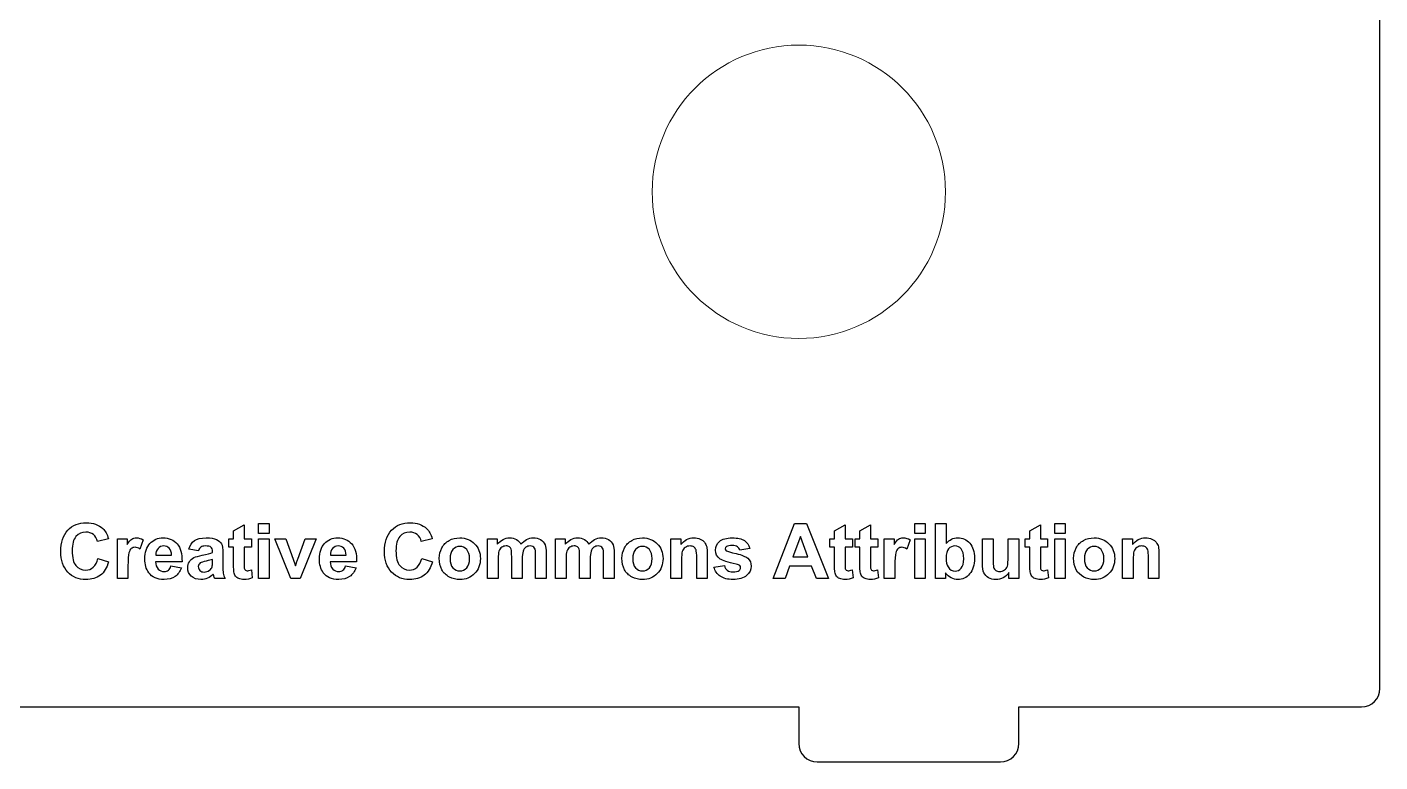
# Model space of a CAD drawing. Header units: millimetres. Extents: x 0 to 173, y 0 to 134.
# Drawn here: x 99 to 172.8, y 36 to 76.1 of the extents above; entities that cross this region are included whole.
import ezdxf

# ---------------------------------------------------------------- set-up
doc = ezdxf.new("R2010")
doc.units = ezdxf.units.MM
doc.layers.get('0').update_dxf_attribs({"linetype": 'CONTINUOUS', "true_color": 0xffffff})
doc.layers.add('connector cutout', color=1, linetype='CONTINUOUS', lineweight=13, true_color=0xff0000)
doc.layers.add('text', color=2, linetype='CONTINUOUS', true_color=0xffff00)

msp = doc.modelspace()

# ---------------------------------------------------------------- linework, layer by layer
at = {"lineweight": -3}
for p, q in [((172.8, 40), (172.8, 94.2)), ((94, 39), (141.1, 39)), ((141.1, 39), (141.1, 37)), ((153.1, 37), (153.1, 39)), ((153.1, 39), (171.8, 39)), ((142.1, 36), (152.1, 36))]:
    msp.add_line(p, q, dxfattribs=at)
for centre, start, end in [((171.8, 40), 270, 0), ((142.1, 37), 180, 270), ((152.1, 37), 270, 0)]:
    msp.add_arc(centre, 1, start, end, dxfattribs=at)
at = {"layer": 'connector cutout'}
msp.add_circle((141.1, 67.1), 8, dxfattribs=at)
at = {"layer": 'text'}
for p, q in [((110.269, 48.605), (110.846, 48.941)), ((110.846, 48.941), (110.846, 48.173)), ((111.625, 48.468), (111.625, 49)), ((111.625, 49), (112.199, 49)), ((112.199, 49), (112.199, 48.468)), ((139.704, 46), (140.873, 49)), ((140.873, 49), (141.513, 49)), ((141.513, 49), (142.715, 46)), ((143.049, 48.605), (143.626, 48.941)), ((143.626, 48.941), (143.626, 48.173)), ((144.432, 48.605), (145.009, 48.941)), ((145.009, 48.941), (145.009, 48.173)), ((147.423, 48.468), (147.423, 49)), ((147.423, 49), (147.997, 49)), ((147.997, 49), (147.997, 48.468)), ((148.561, 46), (148.561, 49)), ((148.561, 49), (149.135, 49)), ((149.135, 49), (149.135, 47.92)), ((153.703, 48.605), (154.281, 48.941)), ((154.281, 48.941), (154.281, 48.173)), ((155.06, 48.468), (155.06, 49)), ((155.06, 49), (155.634, 49)), ((155.634, 49), (155.634, 48.468)), ((103.442, 48.173), (102.842, 48.03)), ((103.932, 46), (103.932, 48.173)), ((103.932, 48.173), (104.465, 48.173)), ((104.465, 48.173), (104.465, 47.864)), ((105.339, 48.114), (105.161, 47.613)), ((110.004, 47.715), (110.004, 48.173)), ((110.004, 48.173), (110.269, 48.173)), ((110.269, 48.173), (110.269, 48.605)), ((110.846, 48.173), (111.238, 48.173)), ((111.238, 48.173), (111.238, 47.715)), ((112.199, 48.468), (111.625, 48.468)), ((111.625, 46), (111.625, 48.173)), ((111.625, 48.173), (112.199, 48.173)), ((112.199, 48.173), (112.199, 46)), ((113.385, 46), (112.509, 48.173)), ((112.509, 48.173), (113.113, 48.173)), ((113.113, 48.173), (113.522, 47.064)), ((113.762, 47.064), (114.175, 48.173)), ((114.766, 48.173), (113.903, 46)), ((114.175, 48.173), (114.766, 48.173)), ((121.105, 48.173), (120.505, 48.03)), ((124.122, 48.173), (124.652, 48.173)), ((124.122, 46), (124.122, 48.173)), ((124.652, 48.173), (124.652, 47.876)), ((127.831, 48.173), (128.36, 48.173)), ((127.831, 46), (127.831, 48.173)), ((128.36, 48.173), (128.36, 47.876)), ((134.124, 46), (134.124, 48.173)), ((134.124, 48.173), (134.658, 48.173)), ((134.658, 48.173), (134.658, 47.854)), ((141.186, 48.3), (140.781, 47.187)), ((141.599, 47.187), (141.186, 48.3)), ((142.785, 47.715), (142.785, 48.173)), ((142.785, 48.173), (143.049, 48.173)), ((143.049, 48.173), (143.049, 48.605)), ((143.626, 48.173), (144.019, 48.173)), ((144.019, 48.173), (144.019, 47.715)), ((144.168, 47.715), (144.168, 48.173)), ((144.168, 48.173), (144.432, 48.173)), ((144.432, 48.173), (144.432, 48.605)), ((145.009, 48.173), (145.402, 48.173)), ((145.402, 48.173), (145.402, 47.715)), ((145.764, 46), (145.764, 48.173)), ((145.764, 48.173), (146.298, 48.173)), ((146.298, 48.173), (146.298, 47.864)), ((147.171, 48.114), (146.993, 47.613)), ((147.997, 48.468), (147.423, 48.468)), ((147.423, 46), (147.423, 48.173)), ((147.423, 48.173), (147.997, 48.173)), ((147.997, 48.173), (147.997, 46)), ((151.119, 46.798), (151.119, 48.173)), ((151.119, 48.173), (151.693, 48.173)), ((151.693, 48.173), (151.693, 47.175)), ((152.52, 47.257), (152.52, 48.173)), ((152.52, 48.173), (153.096, 48.173)), ((153.096, 48.173), (153.096, 46)), ((153.439, 47.715), (153.439, 48.173)), ((153.439, 48.173), (153.703, 48.173)), ((153.703, 48.173), (153.703, 48.605)), ((154.281, 48.173), (154.673, 48.173)), ((154.673, 48.173), (154.673, 47.715)), ((155.634, 48.468), (155.06, 48.468)), ((155.06, 46), (155.06, 48.173)), ((155.06, 48.173), (155.634, 48.173)), ((155.634, 48.173), (155.634, 46)), ((158.764, 46), (158.764, 48.173)), ((158.764, 48.173), (159.298, 48.173)), ((159.298, 48.173), (159.298, 47.854)), ((106.022, 47.273), (106.882, 47.273)), ((108.346, 47.51), (107.824, 47.604)), ((109.115, 47.418), (109.115, 47.475)), ((109.68, 47.385), (109.674, 46.714)), ((110.269, 47.715), (110.004, 47.715)), ((110.269, 46.768), (110.269, 47.715)), ((111.238, 47.715), (110.846, 47.715)), ((110.846, 47.715), (110.846, 46.839)), ((115.545, 47.273), (116.405, 47.273)), ((126.743, 46), (126.743, 47.242)), ((127.318, 47.389), (127.318, 46)), ((130.452, 46), (130.452, 47.242)), ((131.027, 47.389), (131.027, 46)), ((136.105, 47.35), (136.105, 46)), ((138.427, 47.647), (137.885, 47.547)), ((143.049, 47.715), (142.785, 47.715)), ((143.049, 46.768), (143.049, 47.715)), ((144.019, 47.715), (143.626, 47.715)), ((143.626, 47.715), (143.626, 46.839)), ((144.432, 47.715), (144.168, 47.715)), ((144.432, 46.768), (144.432, 47.715)), ((145.402, 47.715), (145.009, 47.715)), ((145.009, 47.715), (145.009, 46.839)), ((153.703, 47.715), (153.439, 47.715)), ((153.703, 46.768), (153.703, 47.715)), ((154.673, 47.715), (154.281, 47.715)), ((154.281, 47.715), (154.281, 46.839)), ((160.745, 47.35), (160.745, 46)), ((102.863, 47.103), (103.449, 46.917)), ((104.506, 46.671), (104.506, 46)), ((107.453, 46.921), (106.012, 46.921)), ((106.849, 46.691), (107.422, 46.596)), ((109.115, 46.929), (109.115, 47.044)), ((113.522, 47.064), (113.641, 46.694)), ((116.976, 46.921), (115.535, 46.921)), ((116.372, 46.691), (116.945, 46.596)), ((120.526, 47.103), (121.113, 46.917)), ((124.697, 47.056), (124.697, 46)), ((125.436, 46), (125.436, 47.191)), ((126.011, 47.044), (126.011, 46)), ((128.406, 47.056), (128.406, 46)), ((129.144, 46), (129.144, 47.191)), ((129.719, 47.044), (129.719, 46)), ((134.699, 46.984), (134.699, 46)), ((135.53, 46), (135.53, 47.109)), ((136.471, 46.62), (137.048, 46.708)), ((140.595, 46.682), (140.347, 46)), ((141.793, 46.682), (140.595, 46.682)), ((140.781, 47.187), (141.599, 47.187)), ((142.056, 46), (141.793, 46.682)), ((146.338, 46.671), (146.338, 46)), ((159.339, 46.984), (159.339, 46)), ((160.17, 46), (160.17, 47.109)), ((104.506, 46), (103.932, 46)), ((109.805, 46), (109.236, 46)), ((111.236, 46.483), (111.286, 46.037)), ((112.199, 46), (111.625, 46)), ((113.903, 46), (113.385, 46)), ((124.697, 46), (124.122, 46)), ((126.011, 46), (125.436, 46)), ((127.318, 46), (126.743, 46)), ((128.406, 46), (127.831, 46)), ((129.719, 46), (129.144, 46)), ((131.027, 46), (130.452, 46)), ((134.699, 46), (134.124, 46)), ((136.105, 46), (135.53, 46)), ((140.347, 46), (139.704, 46)), ((142.715, 46), (142.056, 46)), ((144.017, 46.483), (144.066, 46.037)), ((145.4, 46.483), (145.449, 46.037)), ((146.338, 46), (145.764, 46)), ((147.997, 46), (147.423, 46)), ((149.095, 46), (148.561, 46)), ((149.095, 46.319), (149.095, 46)), ((152.561, 46), (152.561, 46.326)), ((153.096, 46), (152.561, 46)), ((154.671, 46.483), (154.721, 46.037)), ((155.634, 46), (155.06, 46)), ((159.339, 46), (158.764, 46)), ((160.745, 46), (160.17, 46))]:
    msp.add_line(p, q, dxfattribs=at)
for points in [[(101.223, 48.637), (101.481, 48.913), (101.82, 49.051), (102.24, 49.051)], [(102.24, 49.051), (102.607, 49.051), (102.905, 48.943), (103.135, 48.725)], [(103.135, 48.725), (103.271, 48.597), (103.373, 48.413), (103.442, 48.173)], [(118.886, 48.637), (119.144, 48.913), (119.483, 49.051), (119.904, 49.051)], [(119.904, 49.051), (120.271, 49.051), (120.569, 48.943), (120.798, 48.725)], [(120.798, 48.725), (120.934, 48.597), (121.036, 48.413), (121.105, 48.173)], [(100.836, 47.473), (100.836, 47.972), (100.965, 48.36), (101.223, 48.637)], [(101.668, 48.294), (101.53, 48.134), (101.461, 47.876), (101.461, 47.518)], [(102.209, 48.533), (101.987, 48.533), (101.807, 48.454), (101.668, 48.294)], [(102.62, 48.398), (102.507, 48.488), (102.371, 48.533), (102.209, 48.533)], [(102.842, 48.03), (102.807, 48.186), (102.733, 48.308), (102.62, 48.398)], [(104.465, 47.864), (104.557, 48.01), (104.639, 48.106), (104.712, 48.153)], [(104.712, 48.153), (104.785, 48.199), (104.868, 48.222), (104.961, 48.222)], [(104.961, 48.222), (105.092, 48.222), (105.218, 48.186), (105.339, 48.114)], [(105.705, 47.916), (105.893, 48.12), (106.131, 48.222), (106.419, 48.222)], [(106.419, 48.222), (106.742, 48.222), (106.998, 48.115), (107.185, 47.902)], [(107.824, 47.604), (107.883, 47.815), (107.983, 47.97), (108.127, 48.071)], [(108.127, 48.071), (108.27, 48.172), (108.483, 48.222), (108.765, 48.222)], [(108.765, 48.222), (109.022, 48.222), (109.213, 48.192), (109.338, 48.131)], [(109.338, 48.131), (109.464, 48.07), (109.552, 47.993), (109.603, 47.9)], [(115.228, 47.916), (115.416, 48.12), (115.654, 48.222), (115.942, 48.222)], [(115.942, 48.222), (116.265, 48.222), (116.521, 48.115), (116.708, 47.902)], [(118.5, 47.473), (118.5, 47.972), (118.628, 48.36), (118.886, 48.637)], [(119.331, 48.294), (119.193, 48.134), (119.124, 47.876), (119.124, 47.518)], [(119.873, 48.533), (119.65, 48.533), (119.47, 48.454), (119.331, 48.294)], [(120.283, 48.398), (120.171, 48.488), (120.034, 48.533), (119.873, 48.533)], [(120.505, 48.03), (120.47, 48.186), (120.396, 48.308), (120.283, 48.398)], [(121.627, 47.672), (121.722, 47.85), (121.855, 47.987), (122.027, 48.081)], [(122.027, 48.081), (122.2, 48.175), (122.393, 48.222), (122.605, 48.222)], [(122.605, 48.222), (122.934, 48.222), (123.204, 48.115), (123.414, 47.902)], [(124.652, 47.876), (124.842, 48.107), (125.068, 48.222), (125.329, 48.222)], [(125.329, 48.222), (125.469, 48.222), (125.589, 48.193), (125.692, 48.136)], [(125.692, 48.136), (125.794, 48.079), (125.878, 47.992), (125.943, 47.876)], [(125.943, 47.876), (126.039, 47.992), (126.141, 48.079), (126.252, 48.136)], [(126.252, 48.136), (126.362, 48.193), (126.481, 48.222), (126.606, 48.222)], [(126.606, 48.222), (126.766, 48.222), (126.901, 48.19), (127.011, 48.125)], [(127.011, 48.125), (127.122, 48.06), (127.204, 47.965), (127.259, 47.84)], [(128.36, 47.876), (128.55, 48.107), (128.776, 48.222), (129.038, 48.222)], [(129.038, 48.222), (129.177, 48.222), (129.298, 48.193), (129.4, 48.136)], [(129.4, 48.136), (129.503, 48.079), (129.586, 47.992), (129.652, 47.876)], [(129.652, 47.876), (129.747, 47.992), (129.85, 48.079), (129.961, 48.136)], [(129.961, 48.136), (130.071, 48.193), (130.189, 48.222), (130.315, 48.222)], [(130.315, 48.222), (130.474, 48.222), (130.609, 48.19), (130.72, 48.125)], [(130.72, 48.125), (130.83, 48.06), (130.913, 47.965), (130.968, 47.84)], [(131.59, 47.672), (131.685, 47.85), (131.818, 47.987), (131.99, 48.081)], [(131.99, 48.081), (132.163, 48.175), (132.356, 48.222), (132.568, 48.222)], [(132.568, 48.222), (132.897, 48.222), (133.167, 48.115), (133.377, 47.902)], [(134.658, 47.854), (134.848, 48.099), (135.086, 48.222), (135.374, 48.222)], [(135.374, 48.222), (135.501, 48.222), (135.617, 48.199), (135.722, 48.154)], [(135.722, 48.154), (135.827, 48.108), (135.906, 48.05), (135.96, 47.979)], [(135.96, 47.979), (136.014, 47.908), (136.052, 47.827), (136.073, 47.737)], [(136.551, 47.555), (136.551, 47.743), (136.625, 47.902), (136.774, 48.03)], [(136.774, 48.03), (136.923, 48.158), (137.153, 48.222), (137.465, 48.222)], [(137.465, 48.222), (137.763, 48.222), (137.984, 48.174), (138.129, 48.077)], [(138.129, 48.077), (138.273, 47.98), (138.373, 47.837), (138.427, 47.647)], [(146.298, 47.864), (146.389, 48.01), (146.471, 48.106), (146.544, 48.153)], [(146.544, 48.153), (146.617, 48.199), (146.7, 48.222), (146.793, 48.222)], [(146.793, 48.222), (146.924, 48.222), (147.05, 48.186), (147.171, 48.114)], [(149.135, 47.92), (149.313, 48.121), (149.523, 48.222), (149.766, 48.222)], [(149.766, 48.222), (150.031, 48.222), (150.249, 48.126), (150.423, 47.935)], [(156.231, 47.672), (156.325, 47.85), (156.458, 47.987), (156.631, 48.081)], [(156.631, 48.081), (156.803, 48.175), (156.996, 48.222), (157.209, 48.222)], [(157.209, 48.222), (157.538, 48.222), (157.807, 48.115), (158.017, 47.902)], [(159.298, 47.854), (159.488, 48.099), (159.727, 48.222), (160.014, 48.222)], [(160.014, 48.222), (160.141, 48.222), (160.257, 48.199), (160.362, 48.154)], [(160.362, 48.154), (160.467, 48.108), (160.547, 48.05), (160.601, 47.979)], [(160.601, 47.979), (160.655, 47.908), (160.692, 47.827), (160.713, 47.737)], [(101.221, 46.357), (100.965, 46.629), (100.836, 47.001), (100.836, 47.473)], [(101.461, 47.518), (101.461, 47.139), (101.529, 46.869), (101.665, 46.708)], [(104.554, 47.4), (104.522, 47.284), (104.506, 47.041), (104.506, 46.671)], [(104.686, 47.64), (104.63, 47.596), (104.586, 47.515), (104.554, 47.4)], [(104.891, 47.706), (104.811, 47.706), (104.742, 47.684), (104.686, 47.64)], [(105.161, 47.613), (105.064, 47.675), (104.974, 47.706), (104.891, 47.706)], [(105.423, 47.07), (105.423, 47.43), (105.517, 47.712), (105.705, 47.916)], [(106.143, 47.645), (106.061, 47.554), (106.021, 47.43), (106.022, 47.273)], [(106.454, 47.782), (106.328, 47.782), (106.225, 47.736), (106.143, 47.645)], [(106.752, 47.652), (106.671, 47.739), (106.571, 47.782), (106.454, 47.782)], [(106.882, 47.273), (106.877, 47.439), (106.834, 47.566), (106.752, 47.652)], [(107.185, 47.902), (107.372, 47.688), (107.461, 47.361), (107.453, 46.921)], [(108.099, 47.143), (108.205, 47.194), (108.357, 47.239), (108.557, 47.277)], [(108.485, 47.722), (108.428, 47.682), (108.381, 47.611), (108.346, 47.51)], [(108.725, 47.782), (108.622, 47.782), (108.542, 47.762), (108.485, 47.722)], [(108.557, 47.277), (108.825, 47.327), (109.012, 47.374), (109.115, 47.418)], [(109.033, 47.712), (108.979, 47.759), (108.876, 47.782), (108.725, 47.782)], [(109.115, 47.475), (109.115, 47.586), (109.088, 47.665), (109.033, 47.712)], [(109.603, 47.9), (109.654, 47.807), (109.68, 47.635), (109.68, 47.385)], [(114.946, 47.07), (114.946, 47.43), (115.04, 47.712), (115.228, 47.916)], [(115.666, 47.645), (115.584, 47.554), (115.544, 47.43), (115.545, 47.273)], [(115.977, 47.782), (115.851, 47.782), (115.748, 47.736), (115.666, 47.645)], [(116.275, 47.652), (116.194, 47.739), (116.094, 47.782), (115.977, 47.782)], [(116.405, 47.273), (116.4, 47.439), (116.357, 47.566), (116.275, 47.652)], [(116.708, 47.902), (116.895, 47.688), (116.984, 47.361), (116.976, 46.921)], [(118.884, 46.357), (118.628, 46.629), (118.5, 47.001), (118.5, 47.473)], [(119.124, 47.518), (119.124, 47.139), (119.192, 46.869), (119.328, 46.708)], [(121.486, 47.117), (121.486, 47.308), (121.533, 47.493), (121.627, 47.672)], [(122.229, 47.582), (122.127, 47.467), (122.076, 47.302), (122.076, 47.087)], [(122.607, 47.754), (122.457, 47.754), (122.331, 47.696), (122.229, 47.582)], [(122.985, 47.582), (122.884, 47.696), (122.758, 47.754), (122.607, 47.754)], [(123.137, 47.091), (123.137, 47.303), (123.087, 47.467), (122.985, 47.582)], [(123.414, 47.902), (123.624, 47.688), (123.729, 47.419), (123.729, 47.093)], [(124.743, 47.504), (124.712, 47.414), (124.697, 47.265), (124.697, 47.056)], [(124.895, 47.711), (124.824, 47.663), (124.773, 47.594), (124.743, 47.504)], [(125.135, 47.782), (125.046, 47.782), (124.966, 47.758), (124.895, 47.711)], [(125.31, 47.737), (125.267, 47.767), (125.209, 47.782), (125.135, 47.782)], [(125.405, 47.6), (125.384, 47.662), (125.353, 47.707), (125.31, 47.737)], [(125.436, 47.191), (125.436, 47.402), (125.425, 47.539), (125.405, 47.6)], [(126.058, 47.493), (126.026, 47.398), (126.011, 47.248), (126.011, 47.044)], [(126.211, 47.708), (126.14, 47.659), (126.089, 47.587), (126.058, 47.493)], [(126.438, 47.782), (126.358, 47.782), (126.282, 47.758), (126.211, 47.708)], [(126.684, 47.659), (126.631, 47.741), (126.549, 47.782), (126.438, 47.782)], [(126.743, 47.242), (126.743, 47.458), (126.723, 47.597), (126.684, 47.659)], [(127.259, 47.84), (127.299, 47.747), (127.318, 47.597), (127.318, 47.389)], [(128.451, 47.504), (128.421, 47.414), (128.406, 47.265), (128.406, 47.056)], [(128.604, 47.711), (128.533, 47.663), (128.482, 47.594), (128.451, 47.504)], [(128.844, 47.782), (128.755, 47.782), (128.675, 47.758), (128.604, 47.711)], [(129.018, 47.737), (128.976, 47.767), (128.917, 47.782), (128.844, 47.782)], [(129.113, 47.6), (129.093, 47.662), (129.061, 47.707), (129.018, 47.737)], [(129.144, 47.191), (129.144, 47.402), (129.134, 47.539), (129.113, 47.6)], [(129.766, 47.493), (129.735, 47.398), (129.719, 47.248), (129.719, 47.044)], [(129.92, 47.708), (129.849, 47.659), (129.798, 47.587), (129.766, 47.493)], [(130.147, 47.782), (130.066, 47.782), (129.991, 47.758), (129.92, 47.708)], [(130.392, 47.659), (130.339, 47.741), (130.258, 47.782), (130.147, 47.782)], [(130.452, 47.242), (130.452, 47.458), (130.432, 47.597), (130.392, 47.659)], [(130.968, 47.84), (131.007, 47.747), (131.027, 47.597), (131.027, 47.389)], [(131.449, 47.117), (131.449, 47.308), (131.496, 47.493), (131.59, 47.672)], [(132.192, 47.582), (132.09, 47.467), (132.039, 47.302), (132.039, 47.087)], [(132.57, 47.754), (132.42, 47.754), (132.294, 47.696), (132.192, 47.582)], [(132.948, 47.582), (132.847, 47.696), (132.721, 47.754), (132.57, 47.754)], [(133.1, 47.091), (133.1, 47.303), (133.05, 47.467), (132.948, 47.582)], [(133.377, 47.902), (133.587, 47.688), (133.692, 47.419), (133.692, 47.093)], [(134.743, 47.484), (134.713, 47.394), (134.699, 47.227), (134.699, 46.984)], [(134.905, 47.7), (134.826, 47.646), (134.772, 47.574), (134.743, 47.484)], [(135.174, 47.782), (135.074, 47.782), (134.985, 47.755), (134.905, 47.7)], [(135.373, 47.725), (135.318, 47.763), (135.251, 47.782), (135.174, 47.782)], [(135.493, 47.564), (135.468, 47.633), (135.428, 47.687), (135.373, 47.725)], [(135.53, 47.109), (135.53, 47.344), (135.517, 47.495), (135.493, 47.564)], [(136.073, 47.737), (136.094, 47.647), (136.105, 47.518), (136.105, 47.35)], [(136.809, 47.066), (136.637, 47.183), (136.551, 47.346), (136.551, 47.555)], [(137.15, 47.745), (137.107, 47.716), (137.085, 47.677), (137.085, 47.629)], [(137.085, 47.629), (137.085, 47.588), (137.104, 47.553), (137.142, 47.524)], [(137.142, 47.524), (137.194, 47.486), (137.373, 47.433), (137.679, 47.363)], [(137.476, 47.809), (137.324, 47.809), (137.216, 47.788), (137.15, 47.745)], [(137.753, 47.742), (137.688, 47.787), (137.596, 47.809), (137.476, 47.809)], [(137.679, 47.363), (137.986, 47.293), (138.199, 47.208), (138.321, 47.107)], [(137.885, 47.547), (137.862, 47.632), (137.818, 47.697), (137.753, 47.742)], [(146.386, 47.4), (146.354, 47.284), (146.338, 47.041), (146.338, 46.671)], [(146.519, 47.64), (146.463, 47.596), (146.418, 47.515), (146.386, 47.4)], [(146.723, 47.706), (146.643, 47.706), (146.574, 47.684), (146.519, 47.64)], [(146.993, 47.613), (146.896, 47.675), (146.806, 47.706), (146.723, 47.706)], [(149.269, 47.622), (149.177, 47.514), (149.132, 47.352), (149.132, 47.134)], [(149.612, 47.782), (149.475, 47.782), (149.36, 47.729), (149.269, 47.622)], [(149.959, 47.618), (149.868, 47.727), (149.753, 47.782), (149.612, 47.782)], [(150.094, 47.08), (150.094, 47.329), (150.049, 47.508), (149.959, 47.618)], [(150.423, 47.935), (150.596, 47.743), (150.683, 47.468), (150.683, 47.109)], [(152.478, 46.67), (152.506, 46.75), (152.52, 46.945), (152.52, 47.257)], [(156.09, 47.117), (156.09, 47.308), (156.137, 47.493), (156.231, 47.672)], [(156.832, 47.582), (156.73, 47.467), (156.679, 47.302), (156.679, 47.087)], [(157.211, 47.754), (157.061, 47.754), (156.935, 47.696), (156.832, 47.582)], [(157.588, 47.582), (157.487, 47.696), (157.361, 47.754), (157.211, 47.754)], [(157.741, 47.091), (157.741, 47.303), (157.69, 47.467), (157.588, 47.582)], [(158.017, 47.902), (158.227, 47.688), (158.332, 47.419), (158.332, 47.093)], [(159.383, 47.484), (159.354, 47.394), (159.339, 47.227), (159.339, 46.984)], [(159.546, 47.7), (159.467, 47.646), (159.412, 47.574), (159.383, 47.484)], [(159.814, 47.782), (159.714, 47.782), (159.625, 47.755), (159.546, 47.7)], [(160.013, 47.725), (159.958, 47.763), (159.892, 47.782), (159.814, 47.782)], [(160.133, 47.564), (160.109, 47.633), (160.069, 47.687), (160.013, 47.725)], [(160.17, 47.109), (160.17, 47.344), (160.158, 47.495), (160.133, 47.564)], [(160.713, 47.737), (160.735, 47.647), (160.745, 47.518), (160.745, 47.35)], [(101.665, 46.708), (101.802, 46.547), (101.979, 46.467), (102.197, 46.467)], [(102.197, 46.467), (102.358, 46.467), (102.497, 46.518), (102.613, 46.62)], [(102.613, 46.62), (102.729, 46.722), (102.812, 46.883), (102.863, 47.103)], [(103.449, 46.917), (103.359, 46.589), (103.21, 46.346), (103, 46.187)], [(105.637, 46.321), (105.494, 46.519), (105.423, 46.769), (105.423, 47.07)], [(106.012, 46.921), (106.016, 46.75), (106.062, 46.618), (106.151, 46.523)], [(106.151, 46.523), (106.24, 46.428), (106.35, 46.381), (106.482, 46.381)], [(106.709, 46.454), (106.771, 46.503), (106.817, 46.582), (106.849, 46.691)], [(107.422, 46.596), (107.348, 46.385), (107.232, 46.225), (107.073, 46.116)], [(107.765, 46.593), (107.765, 46.716), (107.794, 46.826), (107.853, 46.922)], [(107.958, 46.133), (107.829, 46.255), (107.765, 46.408), (107.765, 46.593)], [(107.853, 46.922), (107.911, 47.018), (107.994, 47.092), (108.099, 47.143)], [(108.452, 46.855), (108.377, 46.802), (108.34, 46.734), (108.34, 46.653)], [(108.34, 46.653), (108.34, 46.572), (108.37, 46.503), (108.43, 46.444)], [(108.765, 46.956), (108.606, 46.922), (108.501, 46.888), (108.452, 46.855)], [(109.115, 47.044), (109.041, 47.019), (108.925, 46.99), (108.765, 46.956)], [(108.955, 46.458), (109.025, 46.51), (109.071, 46.574), (109.093, 46.649)], [(109.093, 46.649), (109.108, 46.698), (109.115, 46.791), (109.115, 46.929)], [(109.674, 46.714), (109.674, 46.523), (109.683, 46.382), (109.702, 46.292)], [(110.287, 46.362), (110.275, 46.429), (110.269, 46.564), (110.269, 46.768)], [(110.846, 46.839), (110.846, 46.662), (110.849, 46.558), (110.857, 46.529)], [(110.857, 46.529), (110.864, 46.5), (110.881, 46.476), (110.908, 46.456)], [(113.641, 46.694), (113.672, 46.788), (113.692, 46.85), (113.7, 46.88)], [(113.7, 46.88), (113.719, 46.941), (113.74, 47.003), (113.762, 47.064)], [(115.16, 46.321), (115.017, 46.519), (114.946, 46.769), (114.946, 47.07)], [(115.535, 46.921), (115.539, 46.75), (115.585, 46.618), (115.674, 46.523)], [(115.674, 46.523), (115.763, 46.428), (115.873, 46.381), (116.005, 46.381)], [(116.232, 46.454), (116.294, 46.503), (116.34, 46.582), (116.372, 46.691)], [(116.945, 46.596), (116.871, 46.385), (116.755, 46.225), (116.596, 46.116)], [(119.328, 46.708), (119.465, 46.547), (119.642, 46.467), (119.86, 46.467)], [(119.86, 46.467), (120.021, 46.467), (120.16, 46.518), (120.276, 46.62)], [(120.276, 46.62), (120.392, 46.722), (120.475, 46.883), (120.526, 47.103)], [(121.113, 46.917), (121.023, 46.589), (120.873, 46.346), (120.663, 46.187)], [(121.627, 46.482), (121.533, 46.656), (121.486, 46.868), (121.486, 47.117)], [(122.076, 47.087), (122.076, 46.871), (122.127, 46.706), (122.229, 46.591)], [(122.229, 46.591), (122.331, 46.477), (122.457, 46.419), (122.607, 46.419)], [(122.607, 46.419), (122.758, 46.419), (122.884, 46.477), (122.985, 46.591)], [(122.985, 46.591), (123.087, 46.706), (123.137, 46.872), (123.137, 47.091)], [(123.729, 47.093), (123.729, 46.764), (123.623, 46.491), (123.411, 46.275)], [(131.59, 46.482), (131.496, 46.656), (131.449, 46.868), (131.449, 47.117)], [(132.039, 47.087), (132.039, 46.871), (132.09, 46.706), (132.192, 46.591)], [(132.192, 46.591), (132.294, 46.477), (132.42, 46.419), (132.57, 46.419)], [(132.57, 46.419), (132.721, 46.419), (132.847, 46.477), (132.948, 46.591)], [(132.948, 46.591), (133.05, 46.706), (133.1, 46.872), (133.1, 47.091)], [(133.692, 47.093), (133.692, 46.764), (133.586, 46.491), (133.374, 46.275)], [(136.81, 46.131), (136.637, 46.251), (136.524, 46.414), (136.471, 46.62)], [(137.691, 46.786), (137.227, 46.888), (136.933, 46.982), (136.809, 47.066)], [(137.048, 46.708), (137.073, 46.596), (137.122, 46.511), (137.197, 46.453)], [(137.883, 46.71), (137.854, 46.737), (137.79, 46.762), (137.691, 46.786)], [(137.848, 46.448), (137.899, 46.486), (137.924, 46.537), (137.924, 46.602)], [(137.924, 46.602), (137.924, 46.645), (137.91, 46.681), (137.883, 46.71)], [(138.501, 46.679), (138.501, 46.48), (138.418, 46.309), (138.251, 46.166)], [(138.321, 47.107), (138.441, 47.005), (138.501, 46.862), (138.501, 46.679)], [(143.067, 46.362), (143.055, 46.429), (143.049, 46.564), (143.049, 46.768)], [(143.626, 46.839), (143.626, 46.662), (143.63, 46.558), (143.637, 46.529)], [(143.637, 46.529), (143.645, 46.5), (143.662, 46.476), (143.688, 46.456)], [(144.45, 46.362), (144.438, 46.429), (144.432, 46.564), (144.432, 46.768)], [(145.009, 46.839), (145.009, 46.662), (145.013, 46.558), (145.02, 46.529)], [(145.02, 46.529), (145.028, 46.5), (145.045, 46.476), (145.071, 46.456)], [(149.132, 47.134), (149.132, 46.909), (149.167, 46.742), (149.238, 46.634)], [(149.238, 46.634), (149.338, 46.482), (149.47, 46.405), (149.635, 46.405)], [(149.635, 46.405), (149.762, 46.405), (149.87, 46.459), (149.96, 46.568)], [(149.96, 46.568), (150.049, 46.676), (150.094, 46.847), (150.094, 47.08)], [(150.683, 47.109), (150.683, 46.738), (150.594, 46.452), (150.418, 46.252)], [(151.197, 46.317), (151.145, 46.433), (151.119, 46.593), (151.119, 46.798)], [(151.693, 47.175), (151.693, 46.869), (151.704, 46.682), (151.725, 46.613)], [(151.725, 46.613), (151.747, 46.544), (151.785, 46.49), (151.841, 46.449)], [(152.318, 46.47), (152.396, 46.524), (152.449, 46.59), (152.478, 46.67)], [(153.722, 46.362), (153.71, 46.429), (153.703, 46.564), (153.703, 46.768)], [(154.281, 46.839), (154.281, 46.662), (154.284, 46.558), (154.292, 46.529)], [(154.292, 46.529), (154.299, 46.5), (154.316, 46.476), (154.343, 46.456)], [(156.231, 46.482), (156.137, 46.656), (156.09, 46.868), (156.09, 47.117)], [(156.679, 47.087), (156.679, 46.871), (156.73, 46.706), (156.832, 46.591)], [(156.832, 46.591), (156.935, 46.477), (157.061, 46.419), (157.211, 46.419)], [(157.211, 46.419), (157.361, 46.419), (157.487, 46.477), (157.588, 46.591)], [(157.588, 46.591), (157.69, 46.706), (157.741, 46.872), (157.741, 47.091)], [(158.332, 47.093), (158.332, 46.764), (158.226, 46.491), (158.014, 46.275)], [(102.204, 45.949), (101.805, 45.949), (101.478, 46.085), (101.221, 46.357)], [(103, 46.187), (102.791, 46.028), (102.525, 45.949), (102.204, 45.949)], [(106.476, 45.951), (106.099, 45.951), (105.819, 46.074), (105.637, 46.321)], [(107.073, 46.116), (106.914, 46.006), (106.715, 45.951), (106.476, 45.951)], [(106.482, 46.381), (106.572, 46.381), (106.648, 46.405), (106.709, 46.454)], [(108.487, 45.951), (108.263, 45.951), (108.087, 46.012), (107.958, 46.133)], [(108.43, 46.444), (108.49, 46.385), (108.566, 46.356), (108.659, 46.356)], [(108.845, 46.023), (108.733, 45.975), (108.614, 45.951), (108.487, 45.951)], [(108.659, 46.356), (108.763, 46.356), (108.861, 46.39), (108.955, 46.458)], [(109.16, 46.237), (109.062, 46.142), (108.957, 46.07), (108.845, 46.023)], [(109.181, 46.17), (109.171, 46.204), (109.164, 46.226), (109.16, 46.237)], [(109.236, 46), (109.221, 46.038), (109.202, 46.095), (109.181, 46.17)], [(109.702, 46.292), (109.72, 46.201), (109.755, 46.104), (109.805, 46)], [(110.368, 46.138), (110.329, 46.193), (110.302, 46.268), (110.287, 46.362)], [(110.551, 46.003), (110.468, 46.038), (110.407, 46.083), (110.368, 46.138)], [(110.831, 45.951), (110.728, 45.951), (110.634, 45.968), (110.551, 46.003)], [(111.286, 46.037), (111.152, 45.98), (111, 45.951), (110.831, 45.951)], [(110.908, 46.456), (110.934, 46.437), (110.967, 46.428), (111.005, 46.428)], [(111.005, 46.428), (111.058, 46.428), (111.135, 46.446), (111.236, 46.483)], [(115.999, 45.951), (115.622, 45.951), (115.342, 46.074), (115.16, 46.321)], [(116.596, 46.116), (116.437, 46.006), (116.238, 45.951), (115.999, 45.951)], [(116.005, 46.381), (116.095, 46.381), (116.171, 46.405), (116.232, 46.454)], [(119.867, 45.949), (119.468, 45.949), (119.141, 46.085), (118.884, 46.357)], [(120.663, 46.187), (120.454, 46.028), (120.189, 45.949), (119.867, 45.949)], [(122.04, 46.086), (121.859, 46.176), (121.722, 46.308), (121.627, 46.482)], [(122.609, 45.951), (122.41, 45.951), (122.22, 45.996), (122.04, 46.086)], [(123.411, 46.275), (123.199, 46.059), (122.932, 45.951), (122.609, 45.951)], [(132.003, 46.086), (131.822, 46.176), (131.685, 46.308), (131.59, 46.482)], [(132.572, 45.951), (132.373, 45.951), (132.183, 45.996), (132.003, 46.086)], [(133.374, 46.275), (133.162, 46.059), (132.895, 45.951), (132.572, 45.951)], [(137.513, 45.951), (137.217, 45.951), (136.982, 46.011), (136.81, 46.131)], [(137.197, 46.453), (137.272, 46.395), (137.377, 46.366), (137.513, 46.366)], [(137.513, 46.366), (137.661, 46.366), (137.773, 46.394), (137.848, 46.448)], [(138.251, 46.166), (138.085, 46.023), (137.839, 45.951), (137.513, 45.951)], [(143.148, 46.138), (143.109, 46.193), (143.082, 46.268), (143.067, 46.362)], [(143.331, 46.003), (143.248, 46.038), (143.187, 46.083), (143.148, 46.138)], [(143.612, 45.951), (143.508, 45.951), (143.415, 45.968), (143.331, 46.003)], [(144.066, 46.037), (143.932, 45.98), (143.781, 45.951), (143.612, 45.951)], [(143.688, 46.456), (143.715, 46.437), (143.747, 46.428), (143.786, 46.428)], [(143.786, 46.428), (143.839, 46.428), (143.916, 46.446), (144.017, 46.483)], [(144.531, 46.138), (144.492, 46.193), (144.465, 46.268), (144.45, 46.362)], [(144.714, 46.003), (144.631, 46.038), (144.57, 46.083), (144.531, 46.138)], [(144.995, 45.951), (144.891, 45.951), (144.797, 45.968), (144.714, 46.003)], [(145.449, 46.037), (145.315, 45.98), (145.164, 45.951), (144.995, 45.951)], [(145.071, 46.456), (145.098, 46.437), (145.13, 46.428), (145.169, 46.428)], [(145.169, 46.428), (145.222, 46.428), (145.299, 46.446), (145.4, 46.483)], [(149.407, 46.044), (149.286, 46.106), (149.182, 46.198), (149.095, 46.319)], [(149.774, 45.951), (149.65, 45.951), (149.527, 45.982), (149.407, 46.044)], [(150.418, 46.252), (150.241, 46.051), (150.026, 45.951), (149.774, 45.951)], [(151.448, 46.047), (151.332, 46.111), (151.248, 46.201), (151.197, 46.317)], [(151.841, 45.951), (151.695, 45.951), (151.564, 45.983), (151.448, 46.047)], [(151.841, 46.449), (151.897, 46.409), (151.968, 46.389), (152.054, 46.389)], [(152.249, 46.051), (152.12, 45.984), (151.984, 45.951), (151.841, 45.951)], [(152.054, 46.389), (152.152, 46.389), (152.24, 46.416), (152.318, 46.47)], [(152.561, 46.326), (152.482, 46.209), (152.378, 46.118), (152.249, 46.051)], [(153.803, 46.138), (153.764, 46.193), (153.737, 46.268), (153.722, 46.362)], [(153.986, 46.003), (153.903, 46.038), (153.842, 46.083), (153.803, 46.138)], [(154.266, 45.951), (154.162, 45.951), (154.069, 45.968), (153.986, 46.003)], [(154.721, 46.037), (154.587, 45.98), (154.435, 45.951), (154.266, 45.951)], [(154.343, 46.456), (154.369, 46.437), (154.402, 46.428), (154.44, 46.428)], [(154.44, 46.428), (154.493, 46.428), (154.57, 46.446), (154.671, 46.483)], [(156.643, 46.086), (156.462, 46.176), (156.325, 46.308), (156.231, 46.482)], [(157.213, 45.951), (157.014, 45.951), (156.824, 45.996), (156.643, 46.086)], [(158.014, 46.275), (157.802, 46.059), (157.535, 45.951), (157.213, 45.951)]]:
    msp.add_open_spline(points, degree=3, dxfattribs=at)

doc.saveas('drawing.dxf')
